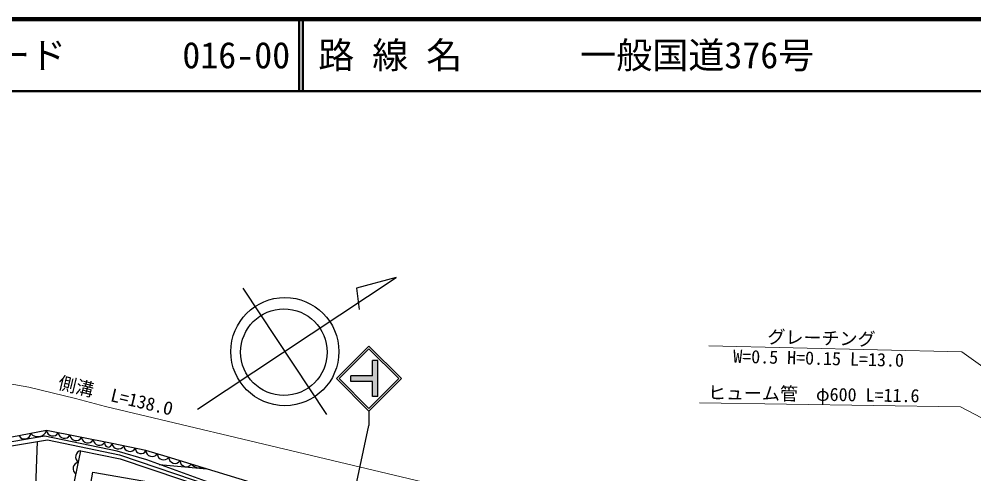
# Model space of a CAD drawing. Units: millimetres at full size, sheet at 1:1000; details may follow other scales. Extents: x 40000 to 680000, y 20000 to 380000.
# Drawn here: x 138867 to 271369, y 316914 to 380000 of the extents above; entities that cross this region are included whole.
import ezdxf
from ezdxf.enums import TextEntityAlignment as Align

# ---------------------------------------------------------------- set-up
doc = ezdxf.new("R2010")
doc.units = ezdxf.units.MM
doc.header["$LTSCALE"] = 1000
for name, color, linetype, lineweight in [('M-BGD', 7, 'Continuous', 25), ('M-BMK-SRVR', 3, 'Continuous', 25), ('M-STR-HTXT', 7, 'Continuous', 13), ('M-STR-STRC', 7, 'Continuous', 25), ('M-TTL', 2, 'Continuous', 140), ('M-TTL-LINE', 7, 'Continuous', 50)]:
    doc.layers.add(name, color=color, linetype=linetype, lineweight=lineweight)
doc.layers.add('M-TTL-TXT', color=7, linetype='Continuous')
doc.styles.add('ＭＳ ゴシック', font='')
doc.styles.get('ＭＳ ゴシック').set_extended_font_data('MS Gothic')

msp = doc.modelspace()

# ---------------------------------------------------------------- hatches: boundary and pattern name
at = {"layer": 'M-STR-STRC'}
msp.add_hatch(color=256, dxfattribs=at).paths.add_polyline_path([(184912, 330502), (187912, 330502), (187912, 332627), (188662, 332627), (188662, 327627), (187912, 327627), (187912, 329752), (184912, 329752)])

# ---------------------------------------------------------------- linework, layer by layer
at = {"layer": 'M-BGD'}
for p, q in [((140947, 308228), (141423, 321399)), ((158297, 318234), (164904, 317613))]:
    msp.add_line(p, q, dxfattribs=at)
for points in [[(223654, 308039), (209829, 306453), (201512, 305944), (197196, 306437), (195201, 307059), (185542, 311603), (180283, 313245), (172760, 315207), (159416, 319293), (156467, 320151), (151769, 321113), (142687, 322917), (129175, 320342), (119688, 318350), (112452, 318213)], [(222783, 306913), (201334, 305004), (193538, 306220), (179288, 312683), (165740, 315522), (156604, 318850), (152498, 320057), (142431, 322143), (135126, 320883), (126556, 319172), (117077, 317053), (114016, 310711)], [(117537, 316615), (129783, 319471), (142815, 321630), (152795, 319537), (165620, 315195), (179481, 312043), (193321, 305710), (201276, 304500), (213706, 305646), (222837, 306356)], [(144888, 307847), (147450, 320134), (152898, 318998), (165682, 314707), (179678, 311610), (192720, 304589), (191414, 297369)]]:
    msp.add_lwpolyline(points, dxfattribs=at)
msp.add_lwpolyline([(147776, 309550), (149104, 317153), (164811, 314410), (163484, 306807)], close=True, dxfattribs=at)
for centre, radius, start, end in [((139619, 322637), 875, 210.79159, 350.79159), ((141448, 323421), 1337, 223.74183, 337.84134), ((143551, 323051), 875, 188.76433, 328.76433), ((145164, 322730), 875, 188.76433, 328.76433), ((146777, 322410), 875, 188.76433, 328.76433), ((148390, 322089), 875, 188.76433, 328.76433), ((150003, 321769), 875, 188.76433, 328.76433), ((151249, 321157), 522, 162.30339, 355.22527), ((152634, 321241), 875, 188.4248, 328.4248), ((154245, 320911), 875, 188.4248, 328.4248), ((147575, 319268), 875, 98.2204, 238.2204), ((155770, 320502), 781, 183.56156, 333.28804), ((157341, 320200), 875, 183.25658, 323.25658), ((158916, 319727), 875, 183.25658, 323.25658), ((147240, 317658), 875, 98.2204, 238.2204), ((160491, 319253), 875, 183.25658, 323.25658), ((162065, 318779), 875, 183.25658, 323.25658), ((163990, 319469), 1723, 224.75851, 281.75465)]:
    msp.add_arc(centre, radius, start, end, dxfattribs=at)
at = {"layer": 'M-BMK-SRVR'}
for p, q in [((163631, 325915), (191181, 344134)), ((191181, 344134), (185704, 342677)), ((169934, 342671), (181517, 325155)), ((185704, 342677), (186061, 339698))]:
    msp.add_line(p, q, dxfattribs=at)
for centre, radius in [((175749, 333878), 7500), ((175612, 333798), 6000)]:
    msp.add_circle(centre, radius, dxfattribs=at)
at = {"layer": 'M-STR-HTXT'}
for points in [[(299767, 312347), (269675, 333841), (234588, 334679)], [(61951, 325817), (74371, 328971), (85986, 331065), (97330, 332058), (103996, 332326), (109520, 332368), (118101, 331987), (123968, 331476), (129974, 330767), (140207, 328955), (146680, 327385), (150850, 326277), (180423, 319232), (213875, 311297)], [(233270, 326767), (269499, 326204), (298569, 311020)]]:
    msp.add_lwpolyline(points, dxfattribs=at)
at = {"layer": 'M-STR-STRC'}
for p, q in [((182913, 330127), (187413, 334627)), ((183267, 330127), (187413, 334274)), ((191913, 330127), (187413, 334627)), ((191560, 330127), (187413, 334274)), ((188662, 332627), (187912, 332627)), ((187912, 330502), (187912, 332627)), ((188662, 327627), (188662, 332627)), ((182913, 330127), (187413, 325627)), ((183267, 330127), (187413, 325980)), ((184912, 329752), (184912, 330502)), ((187912, 330502), (184912, 330502)), ((187413, 325980), (191560, 330127)), ((187413, 325627), (191913, 330127)), ((187912, 329752), (184912, 329752)), ((187912, 327627), (187912, 329752)), ((188662, 327627), (187912, 327627)), ((187413, 325627), (187413, 323627)), ((181565, 296326), (187413, 323627))]:
    msp.add_line(p, q, dxfattribs=at)
at = {"layer": 'M-TTL'}
msp.add_line((680000, 380000), (40000, 380000), dxfattribs=at)
at = {"layer": 'M-TTL-LINE'}
for p, q in [((177750, 380000), (177750, 370000)), ((178250, 380000), (178250, 370000)), ((40000, 370000), (680000, 370000))]:
    msp.add_line(p, q, dxfattribs=at)

# ---------------------------------------------------------------- texts
at = {"layer": 'M-STR-HTXT', "style": 'ＭＳ ゴシック'}
for s, rotation, p in [('グレーチング', 358.631, (242685, 334486)), ('W=0.5 H=0.15 L=13.0', 358.631, (237940, 331781)), ('側溝\u3000L=138.O', 346.601, (144016, 328221)), ('ヒューム管  φ600 L=11.6', 359.109, (234437, 326749))]:
    msp.add_text(s, height=1833, rotation=rotation, dxfattribs=at).set_placement(p, align=Align.BOTTOM_LEFT)
at = {"layer": 'M-TTL-TXT', "style": 'ＭＳ ゴシック'}
for s, p in [('図面コード', (120380, 375000)), ('016-00', (161521, 375000)), ('路 線 名', (180380, 375000)), ('一般国道376号', (216734, 375000))]:
    msp.add_text(s, height=3666, dxfattribs=at).set_placement(p, align=Align.MIDDLE_LEFT)

doc.saveas('drawing.dxf')
